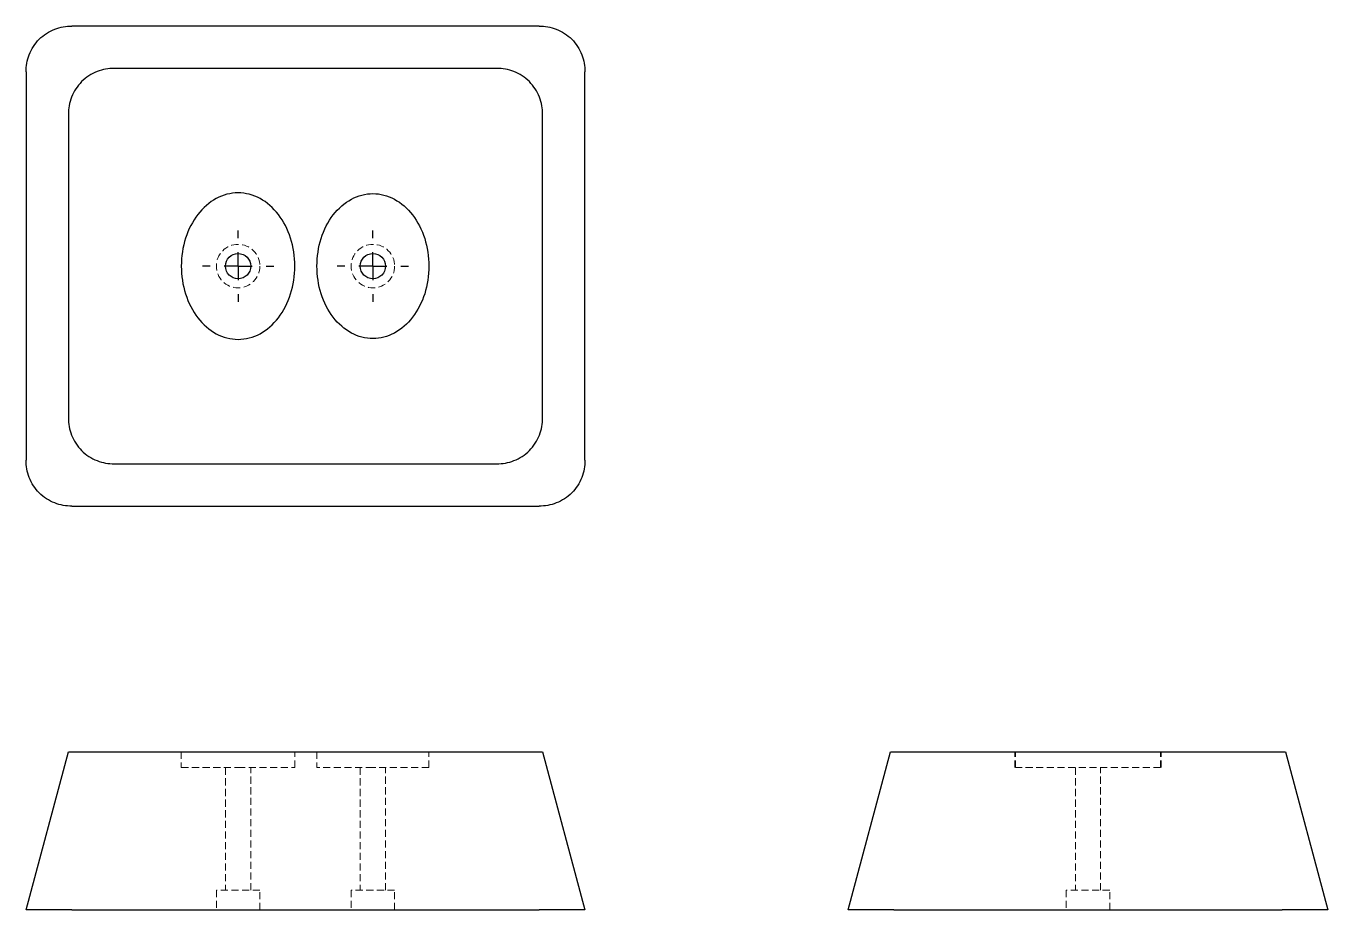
# Model space of a CAD drawing. Header units: millimetres. Extents: x 33 to 266, y 43 to 201.
import ezdxf

# ---------------------------------------------------------------- set-up
doc = ezdxf.new("R2010")
doc.units = ezdxf.units.MM
doc.linetypes.add('HIDDEN', pattern=[1.905, 1.27, -0.635])
doc.layers.add('10', color=7, linetype='Continuous')

# ---------------------------------------------------------------- blocks, each defined once
blk = doc.blocks.new('SW_CENTERMARKSYMBOL_0')
at = {"layer": '10', "color": 0}
for p, q in [((0, 5), (0, 6.39)), ((0, 0), (0, 2.5)), ((-5, 0), (-6.39, 0)), ((0, 0), (-2.5, 0)), ((0, 0), (0, -2.5)), ((0, 0), (2.5, 0)), ((5, 0), (6.39, 0)), ((0, -5), (0, -6.39))]:
    blk.add_line(p, q, dxfattribs=at)
blk = doc.blocks.new('SW_CENTERMARKSYMBOL_1')
at = {"layer": '10', "color": 0}
for p, q in [((0, 5), (0, 6.39)), ((0, 0), (0, 2.5)), ((-5, 0), (-6.39, 0)), ((0, 0), (-2.5, 0)), ((0, 0), (0, -2.5)), ((0, 0), (2.5, 0)), ((5, 0), (6.39, 0)), ((0, -5), (0, -6.39))]:
    blk.add_line(p, q, dxfattribs=at)

msp = doc.modelspace()

# ---------------------------------------------------------------- linework, layer by layer
at = {"color": 7, "linetype": 'Continuous', "lineweight": 25}
for p, q in [((124.8, 200.93), (41.2, 200.93)), ((117.23, 193.35), (48.77, 193.35)), ((33, 192.73), (33, 123.27)), ((133, 123.27), (133, 192.73)), ((40.58, 185.16), (40.58, 130.84)), ((125.42, 130.84), (125.42, 185.16)), ((48.77, 122.65), (117.23, 122.65)), ((41.2, 115.07), (124.8, 115.07)), ((33, 42.86), (40.58, 71.14)), ((48.77, 71.14), (117.23, 71.14)), ((125.42, 71.14), (133, 42.86)), ((180.07, 42.86), (187.65, 71.14)), ((195.84, 71.14), (250.16, 71.14)), ((258.35, 71.14), (265.93, 42.86)), ((41.2, 42.86), (124.8, 42.86)), ((188.27, 42.86), (257.73, 42.86))]:
    msp.add_line(p, q, dxfattribs=at)
at = {"color": 7, "linetype": 'HIDDEN', "lineweight": 18}
for p, q in [((60.78, 71.14), (60.78, 68.31)), ((81.1, 68.31), (81.1, 71.14)), ((85.04, 71.14), (85.04, 68.31)), ((105.08, 68.31), (105.08, 71.14)), ((209.9, 68.31), (209.9, 71.14)), ((210.04, 68.31), (210.04, 71.14)), ((235.96, 68.31), (235.96, 71.14)), ((236.1, 68.31), (236.1, 71.14)), ((68.68, 68.31), (68.68, 46.39)), ((73.2, 46.39), (73.2, 68.31)), ((92.8, 68.31), (92.8, 46.39)), ((97.32, 46.39), (97.32, 68.31)), ((209.9, 68.31), (209.93, 68.31)), ((220.74, 68.31), (220.74, 46.39)), ((220.74, 68.31), (220.74, 46.39)), ((225.26, 46.39), (225.26, 68.31)), ((225.26, 46.39), (225.26, 68.31)), ((236.07, 68.31), (236.1, 68.31)), ((74.83, 46.39), (67.05, 46.39)), ((67.05, 46.39), (67.05, 42.86)), ((74.83, 42.86), (74.83, 46.39)), ((98.95, 46.39), (91.17, 46.39)), ((91.17, 46.39), (91.17, 42.86)), ((98.95, 42.86), (98.95, 46.39)), ((226.89, 46.39), (219.11, 46.39)), ((219.11, 46.39), (219.11, 46.39)), ((219.11, 46.39), (219.11, 42.86)), ((219.11, 46.39), (219.11, 42.86)), ((226.89, 42.86), (226.89, 46.39)), ((226.89, 42.86), (226.89, 46.39))]:
    msp.add_line(p, q, dxfattribs=at)
for centre in [(70.94, 158), (95.06, 158)]:
    msp.add_circle(centre, 3.89, dxfattribs=at)
at = {"color": 7, "linetype": 'Continuous', "lineweight": 25}
for centre in [(70.94, 158), (95.06, 158)]:
    msp.add_circle(centre, 2.26, dxfattribs=at)
for points in [[(33, 192.73), (33, 193.23), (33.04, 193.75), (33.23, 194.78), (33.37, 195.3), (33.77, 196.31), (34.02, 196.8), (34.62, 197.73), (34.97, 198.17), (35.76, 198.96), (36.2, 199.31), (37.13, 199.91), (37.62, 200.16), (38.63, 200.56), (39.15, 200.7), (40.18, 200.89), (40.7, 200.93), (41.2, 200.93)], [(124.8, 200.93), (125.3, 200.93), (125.82, 200.89), (126.85, 200.7), (127.37, 200.56), (128.38, 200.16), (128.87, 199.91), (129.8, 199.31), (130.24, 198.96), (131.03, 198.17), (131.38, 197.73), (131.98, 196.8), (132.23, 196.31), (132.63, 195.3), (132.77, 194.78), (132.96, 193.75), (133, 193.23), (133, 192.73)], [(48.77, 193.35), (48.27, 193.35), (47.76, 193.31), (46.73, 193.12), (46.21, 192.98), (45.2, 192.58), (44.71, 192.33), (43.78, 191.73), (43.34, 191.38), (42.55, 190.59), (42.2, 190.15), (41.6, 189.22), (41.34, 188.73), (40.95, 187.72), (40.81, 187.2), (40.62, 186.17), (40.58, 185.66), (40.58, 185.16)], [(125.42, 185.16), (125.42, 185.66), (125.38, 186.17), (125.19, 187.2), (125.05, 187.72), (124.66, 188.73), (124.4, 189.22), (123.8, 190.15), (123.45, 190.59), (122.66, 191.38), (122.22, 191.73), (121.29, 192.33), (120.8, 192.58), (119.79, 192.98), (119.27, 193.12), (118.24, 193.31), (117.73, 193.35), (117.23, 193.35)], [(40.58, 130.84), (40.58, 130.34), (40.62, 129.83), (40.81, 128.8), (40.95, 128.28), (41.34, 127.27), (41.6, 126.78), (42.2, 125.85), (42.55, 125.41), (43.34, 124.62), (43.78, 124.27), (44.71, 123.67), (45.2, 123.42), (46.21, 123.02), (46.73, 122.88), (47.76, 122.69), (48.27, 122.65), (48.77, 122.65)], [(117.23, 122.65), (117.73, 122.65), (118.24, 122.69), (119.27, 122.88), (119.79, 123.02), (120.8, 123.42), (121.29, 123.67), (122.22, 124.27), (122.66, 124.62), (123.45, 125.41), (123.8, 125.85), (124.4, 126.78), (124.66, 127.27), (125.05, 128.28), (125.19, 128.8), (125.38, 129.83), (125.42, 130.34), (125.42, 130.84)], [(41.2, 115.07), (40.7, 115.07), (40.18, 115.11), (39.15, 115.3), (38.63, 115.44), (37.62, 115.84), (37.13, 116.09), (36.2, 116.69), (35.76, 117.04), (34.97, 117.83), (34.62, 118.27), (34.02, 119.2), (33.77, 119.69), (33.37, 120.7), (33.23, 121.22), (33.04, 122.25), (33, 122.77), (33, 123.27)], [(133, 123.27), (133, 122.77), (132.96, 122.25), (132.77, 121.22), (132.63, 120.7), (132.23, 119.69), (131.98, 119.2), (131.38, 118.27), (131.03, 117.83), (130.24, 117.04), (129.8, 116.69), (128.87, 116.09), (128.38, 115.84), (127.37, 115.44), (126.85, 115.3), (125.82, 115.11), (125.3, 115.07), (124.8, 115.07)], [(40.58, 71.14), (40.58, 71.14), (40.62, 71.14), (40.81, 71.14), (40.95, 71.14), (41.34, 71.14), (41.6, 71.14), (42.2, 71.14), (42.55, 71.14), (43.34, 71.14), (43.78, 71.14), (44.71, 71.14), (45.2, 71.14), (46.21, 71.14), (46.73, 71.14), (47.76, 71.14), (48.27, 71.14), (48.77, 71.14)], [(117.23, 71.14), (117.73, 71.14), (118.24, 71.14), (119.27, 71.14), (119.79, 71.14), (120.8, 71.14), (121.29, 71.14), (122.22, 71.14), (122.66, 71.14), (123.45, 71.14), (123.8, 71.14), (124.4, 71.14), (124.66, 71.14), (125.05, 71.14), (125.19, 71.14), (125.38, 71.14), (125.42, 71.14), (125.42, 71.14)], [(187.65, 71.14), (187.65, 71.14), (187.69, 71.14), (187.88, 71.14), (188.02, 71.14), (188.42, 71.14), (188.67, 71.14), (189.27, 71.14), (189.62, 71.14), (190.41, 71.14), (190.85, 71.14), (191.78, 71.14), (192.27, 71.14), (193.28, 71.14), (193.8, 71.14), (194.83, 71.14), (195.34, 71.14), (195.84, 71.14)], [(250.16, 71.14), (250.66, 71.14), (251.17, 71.14), (252.2, 71.14), (252.72, 71.14), (253.73, 71.14), (254.22, 71.14), (255.15, 71.14), (255.59, 71.14), (256.38, 71.14), (256.73, 71.14), (257.33, 71.14), (257.58, 71.14), (257.98, 71.14), (258.12, 71.14), (258.31, 71.14), (258.35, 71.14), (258.35, 71.14)], [(41.2, 42.86), (40.7, 42.86), (40.18, 42.86), (39.15, 42.86), (38.63, 42.86), (37.62, 42.86), (37.13, 42.86), (36.2, 42.86), (35.76, 42.86), (34.97, 42.86), (34.62, 42.86), (34.02, 42.86), (33.77, 42.86), (33.37, 42.86), (33.23, 42.86), (33.04, 42.86), (33, 42.86), (33, 42.86)], [(133, 42.86), (133, 42.86), (132.96, 42.86), (132.77, 42.86), (132.63, 42.86), (132.23, 42.86), (131.98, 42.86), (131.38, 42.86), (131.03, 42.86), (130.24, 42.86), (129.8, 42.86), (128.87, 42.86), (128.38, 42.86), (127.37, 42.86), (126.85, 42.86), (125.82, 42.86), (125.3, 42.86), (124.8, 42.86)], [(188.27, 42.86), (187.77, 42.86), (187.25, 42.86), (186.22, 42.86), (185.7, 42.86), (184.69, 42.86), (184.2, 42.86), (183.27, 42.86), (182.83, 42.86), (182.04, 42.86), (181.69, 42.86), (181.09, 42.86), (180.84, 42.86), (180.44, 42.86), (180.3, 42.86), (180.11, 42.86), (180.07, 42.86), (180.07, 42.86)], [(265.93, 42.86), (265.93, 42.86), (265.89, 42.86), (265.7, 42.86), (265.56, 42.86), (265.16, 42.86), (264.91, 42.86), (264.31, 42.86), (263.96, 42.86), (263.17, 42.86), (262.73, 42.86), (261.8, 42.86), (261.31, 42.86), (260.3, 42.86), (259.78, 42.86), (258.75, 42.86), (258.23, 42.86), (257.73, 42.86)]]:
    msp.add_open_spline(points, degree=3, knots=[0, 0, 0, 0, 0.125, 0.125, 0.25, 0.25, 0.375, 0.375, 0.5, 0.5, 0.625, 0.625, 0.75, 0.75, 0.875, 0.875, 1, 1, 1, 1], dxfattribs=at)
for points in [[(70.94, 171.1), (69.6, 171.1), (66.91, 170.4), (63.54, 167.46), (61.3, 163.11), (60.52, 158), (61.3, 152.89), (63.54, 148.53), (66.91, 145.59), (69.6, 144.9), (70.94, 144.9)], [(70.94, 144.9), (72.28, 144.9), (74.97, 145.59), (78.34, 148.53), (80.58, 152.89), (81.36, 158), (80.58, 163.11), (78.34, 167.46), (74.97, 170.4), (72.28, 171.1), (70.94, 171.1)], [(95.06, 145.04), (93.74, 145.04), (91.1, 145.72), (87.77, 148.62), (85.56, 152.93), (84.79, 158), (85.56, 163.07), (87.77, 167.38), (91.1, 170.27), (93.74, 170.96), (95.06, 170.96)], [(95.06, 170.96), (96.38, 170.96), (99.02, 170.27), (102.35, 167.38), (104.56, 163.07), (105.34, 158), (104.56, 152.93), (102.35, 148.62), (99.02, 145.72), (96.38, 145.04), (95.06, 145.04)]]:
    msp.add_open_spline(points, degree=3, dxfattribs=at)
at = {"color": 7, "linetype": 'HIDDEN', "lineweight": 18}
for points in [[(60.78, 68.31), (60.78, 68.31), (61.3, 68.31), (63.54, 68.31), (66.91, 68.31), (69.6, 68.31), (70.94, 68.31)], [(70.94, 68.31), (72.28, 68.31), (74.97, 68.31), (78.34, 68.31), (80.58, 68.31), (81.1, 68.31), (81.1, 68.31)], [(95.06, 68.31), (93.74, 68.31), (91.1, 68.31), (87.77, 68.31), (85.56, 68.31), (85.04, 68.31), (85.04, 68.31)], [(105.08, 68.31), (105.08, 68.31), (104.56, 68.31), (102.35, 68.31), (99.02, 68.31), (96.38, 68.31), (95.06, 68.31)], [(235.96, 68.31), (235.96, 68.31), (235.27, 68.31), (232.38, 68.31), (228.07, 68.31), (223, 68.31), (217.93, 68.31), (213.62, 68.31), (210.72, 68.31), (210.04, 68.31), (210.04, 68.31)]]:
    msp.add_open_spline(points, degree=3, dxfattribs=at)

# ---------------------------------------------------------------- block references
at = {"layer": '10'}
for name, p in [('SW_CENTERMARKSYMBOL_0', (70.94, 158)), ('SW_CENTERMARKSYMBOL_1', (95.06, 158))]:
    msp.add_blockref(name, p, dxfattribs=at)

doc.saveas('drawing.dxf')
